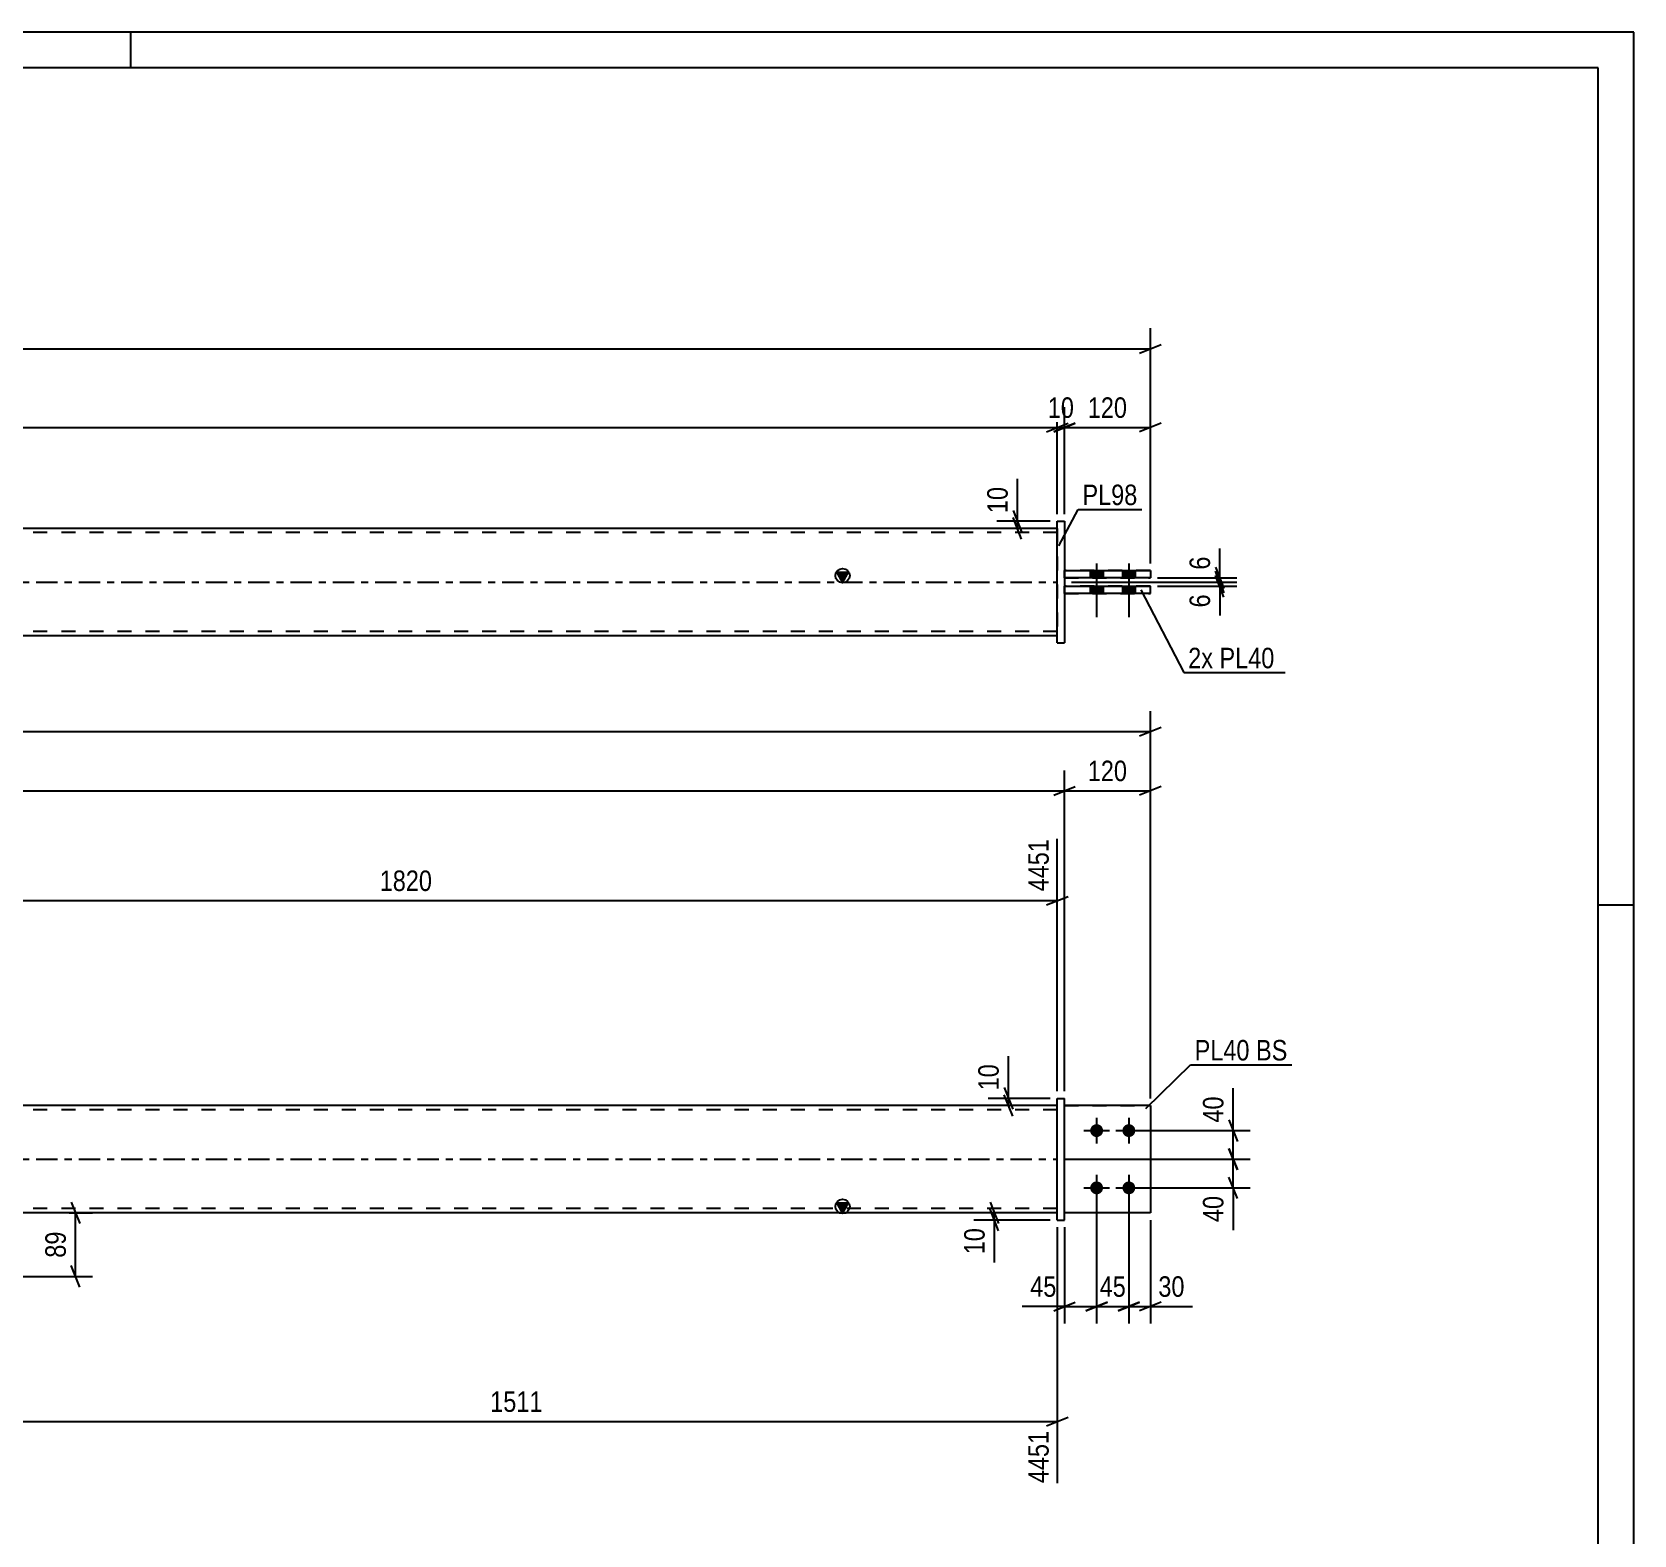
# Model space of a CAD drawing. Header units: millimetres. Extents: x 0 to 594, y 0 to 420.
# Drawn here: x 370.2 to 594, y 210 to 420 of the extents above; entities that cross this region are included whole.
import ezdxf

# ---------------------------------------------------------------- set-up
doc = ezdxf.new("R2010")
doc.units = ezdxf.units.MM
doc.linetypes.add('DXK_LINE_DOT2', pattern=[3.9198, 1.9599, -1.9599])
doc.linetypes.add('DXK_LINE_DOT3', pattern=[5.9187, 2.979, -0.9799, 0.9799, -0.9799])
doc.styles.add('Arial Narrow', font='ARIALN.TTF', dxfattribs={"height": 0.2})

# ---------------------------------------------------------------- blocks, each defined once
blk = doc.blocks.new('Unknown-580611516-1130')
at = {"color": 5, "linetype": 'Continuous'}
for p, q in [((594, 420), (0, 420)), ((384, 415), (384, 420)), ((594, 0), (594, 420)), ((589, 415), (5, 415)), ((589, 5), (589, 415)), ((594, 298), (589, 298))]:
    blk.add_line(p, q, dxfattribs=at)
blk = doc.blocks.new('Part-580611516-1695 - 1673')
at = {"color": 2, "linetype": 'Continuous'}
for p, q in [((526.43, 270), (514.43, 270)), ((526.43, 270), (526.43, 270)), ((526.43, 270), (526.43, 255)), ((526.43, 255), (514.43, 255))]:
    blk.add_line(p, q, dxfattribs=at)
at = {"color": 7, "linetype": 'DXK_LINE_DOT2'}
for p, q in [((526.43, 270), (514.43, 270)), ((514.43, 270), (514.43, 270)), ((514.43, 255), (514.43, 270)), ((526.43, 270), (526.43, 270)), ((526.43, 255), (514.43, 255))]:
    blk.add_line(p, q, dxfattribs=at)
blk = doc.blocks.new('Part-580611516-1700 - 1673')
at = {"linetype": 'Continuous'}
blk.add_hatch(color=2, dxfattribs=at).paths.add_polyline_path([(483.43, 255), (482.63, 256.4), (484.23, 256.4)])
at = {"color": 2, "linetype": 'Continuous'}
for p, q in [((513.43, 270), (199.14, 270)), ((483.43, 255), (482.63, 256.4)), ((482.63, 256.4), (484.23, 256.4)), ((484.23, 256.4), (483.43, 255)), ((513.43, 255), (199.14, 255))]:
    blk.add_line(p, q, dxfattribs=at)
at = {"color": 7, "linetype": 'DXK_LINE_DOT2'}
for p, q in [((513.43, 269.4), (199.14, 269.4)), ((513.43, 255), (513.43, 270)), ((513.43, 255.6), (199.14, 255.6))]:
    blk.add_line(p, q, dxfattribs=at)
at = {"color": 7, "linetype": 'DXK_LINE_DOT3'}
blk.add_line((199.14, 262.5), (513.43, 262.5), dxfattribs=at)
at = {"color": 2, "linetype": 'Continuous'}
blk.add_circle((483.43, 255.9), 1, dxfattribs=at)
blk = doc.blocks.new('Part-580611516-1685 - 1673')
at = {"color": 2, "linetype": 'Continuous'}
for p, q in [((513.43, 271), (514.43, 271)), ((513.43, 254), (513.43, 271)), ((514.43, 254), (514.43, 271)), ((513.43, 254), (513.43, 254)), ((513.43, 254), (514.43, 254))]:
    blk.add_line(p, q, dxfattribs=at)
at = {"color": 7, "linetype": 'DXK_LINE_DOT2'}
for p, q in [((513.43, 271), (514.43, 271)), ((513.43, 254), (514.43, 254))]:
    blk.add_line(p, q, dxfattribs=at)
blk = doc.blocks.new('Part-580611516-1690 - 1673')
at = {"color": 7, "linetype": 'DXK_LINE_DOT2'}
for p, q in [((514.43, 270), (526.43, 270)), ((526.43, 270), (514.43, 270)), ((514.43, 270), (514.43, 270)), ((514.43, 255), (514.43, 270)), ((526.43, 270), (526.43, 270)), ((526.43, 270), (526.43, 255)), ((526.43, 255), (514.43, 255)), ((526.43, 255), (514.43, 255))]:
    blk.add_line(p, q, dxfattribs=at)
blk = doc.blocks.new('Bolt-580611516-1710 - 1673')
at = {"linetype": 'Continuous'}
for points in [[(518.93, 267.4), (519.12, 267.38), (519.29, 267.32), (519.46, 267.23), (519.6, 267.1), (519.71, 266.95), (519.78, 266.78), (519.82, 266.59), (519.82, 266.41), (519.78, 266.22), (519.71, 266.05), (519.6, 265.9), (519.46, 265.77), (519.29, 265.68), (519.12, 265.62), (518.93, 265.6), (518.74, 265.62), (518.56, 265.68), (518.4, 265.77), (518.26, 265.9), (518.15, 266.05), (518.07, 266.22), (518.03, 266.41), (518.03, 266.59), (518.07, 266.78), (518.15, 266.95), (518.26, 267.1), (518.4, 267.23), (518.56, 267.32), (518.74, 267.38)], [(523.43, 267.4), (523.62, 267.38), (523.79, 267.32), (523.96, 267.23), (524.1, 267.1), (524.21, 266.95), (524.28, 266.78), (524.32, 266.59), (524.32, 266.41), (524.28, 266.22), (524.21, 266.05), (524.1, 265.9), (523.96, 265.77), (523.79, 265.68), (523.62, 265.62), (523.43, 265.6), (523.24, 265.62), (523.06, 265.68), (522.9, 265.77), (522.76, 265.9), (522.65, 266.05), (522.57, 266.22), (522.53, 266.41), (522.53, 266.59), (522.57, 266.78), (522.65, 266.95), (522.76, 267.1), (522.9, 267.23), (523.06, 267.32), (523.24, 267.38)], [(518.93, 259.4), (519.12, 259.38), (519.29, 259.32), (519.46, 259.23), (519.6, 259.1), (519.71, 258.95), (519.78, 258.78), (519.82, 258.59), (519.82, 258.41), (519.78, 258.22), (519.71, 258.05), (519.6, 257.9), (519.46, 257.77), (519.29, 257.68), (519.12, 257.62), (518.93, 257.6), (518.74, 257.62), (518.56, 257.68), (518.4, 257.77), (518.26, 257.9), (518.15, 258.05), (518.07, 258.22), (518.03, 258.41), (518.03, 258.59), (518.07, 258.78), (518.15, 258.95), (518.26, 259.1), (518.4, 259.23), (518.56, 259.32), (518.74, 259.38)], [(523.43, 259.4), (523.62, 259.38), (523.79, 259.32), (523.96, 259.23), (524.1, 259.1), (524.21, 258.95), (524.28, 258.78), (524.32, 258.59), (524.32, 258.41), (524.28, 258.22), (524.21, 258.05), (524.1, 257.9), (523.96, 257.77), (523.79, 257.68), (523.62, 257.62), (523.43, 257.6), (523.24, 257.62), (523.06, 257.68), (522.9, 257.77), (522.76, 257.9), (522.65, 258.05), (522.57, 258.22), (522.53, 258.41), (522.53, 258.59), (522.57, 258.78), (522.65, 258.95), (522.76, 259.1), (522.9, 259.23), (523.06, 259.32), (523.24, 259.38)]]:
    blk.add_hatch(color=1, dxfattribs=at).paths.add_polyline_path(points)
at = {"color": 1, "linetype": 'Continuous'}
for p, q in [((517.13, 266.5), (520.73, 266.5)), ((518.93, 268.3), (518.93, 264.7)), ((521.63, 266.5), (525.23, 266.5)), ((523.43, 268.3), (523.43, 264.7)), ((518.93, 260.3), (518.93, 256.7)), ((523.43, 260.3), (523.43, 256.7)), ((517.13, 258.5), (520.73, 258.5)), ((521.63, 258.5), (525.23, 258.5))]:
    blk.add_line(p, q, dxfattribs=at)
blk = doc.blocks.new('Bolt-580611516-1371 - 1367')
at = {"linetype": 'Continuous'}
for points in [[(519.83, 344.75), (518.03, 344.75), (518.03, 343.75), (519.83, 343.75)], [(519.83, 344.75), (518.03, 344.75), (518.03, 343.75), (519.83, 343.75)], [(524.33, 344.75), (522.53, 344.75), (522.53, 343.75), (524.33, 343.75)], [(524.33, 344.75), (522.53, 344.75), (522.53, 343.75), (524.33, 343.75)], [(519.83, 342.55), (518.03, 342.55), (518.03, 341.55), (519.83, 341.55)], [(519.83, 342.55), (518.03, 342.55), (518.03, 341.55), (519.83, 341.55)], [(524.33, 342.55), (522.53, 342.55), (522.53, 341.55), (524.33, 341.55)], [(524.33, 342.55), (522.53, 342.55), (522.53, 341.55), (524.33, 341.55)]]:
    blk.add_hatch(color=1, dxfattribs=at).paths.add_polyline_path(points)
at = {"color": 1, "linetype": 'Continuous'}
for p, q in [((518.03, 344.75), (518.03, 343.75)), ((518.03, 344.75), (518.03, 343.75)), ((518.93, 345.75), (518.93, 338.25)), ((518.93, 345.75), (518.93, 338.25)), ((519.83, 344.75), (519.83, 343.75)), ((519.83, 344.75), (519.83, 343.75)), ((522.53, 344.75), (522.53, 343.75)), ((522.53, 344.75), (522.53, 343.75)), ((523.43, 345.75), (523.43, 338.25)), ((523.43, 345.75), (523.43, 338.25)), ((524.33, 344.75), (524.33, 343.75)), ((524.33, 344.75), (524.33, 343.75)), ((518.03, 342.55), (518.03, 341.55)), ((518.03, 342.55), (518.03, 341.55)), ((519.83, 342.55), (519.83, 341.55)), ((519.83, 342.55), (519.83, 341.55)), ((522.53, 342.55), (522.53, 341.55)), ((522.53, 342.55), (522.53, 341.55)), ((524.33, 342.55), (524.33, 341.55)), ((524.33, 342.55), (524.33, 341.55))]:
    blk.add_line(p, q, dxfattribs=at)
blk = doc.blocks.new('Part-580611516-1456 - 1367')
at = {"linetype": 'Continuous'}
blk.add_hatch(color=2, dxfattribs=at).paths.add_polyline_path([(483.43, 343.15), (482.63, 344.55), (484.23, 344.55)])
at = {"color": 2, "linetype": 'Continuous'}
for p, q in [((513.43, 350.65), (199.14, 350.65)), ((483.43, 343.15), (482.63, 344.55)), ((482.63, 344.55), (484.23, 344.55)), ((484.23, 344.55), (483.43, 343.15)), ((513.43, 335.65), (199.14, 335.65))]:
    blk.add_line(p, q, dxfattribs=at)
at = {"color": 7, "linetype": 'DXK_LINE_DOT2'}
for p, q in [((513.43, 350.05), (199.14, 350.05)), ((513.43, 350.65), (513.43, 335.65)), ((513.43, 336.25), (199.14, 336.25))]:
    blk.add_line(p, q, dxfattribs=at)
at = {"color": 7, "linetype": 'DXK_LINE_DOT3'}
blk.add_line((199.14, 343.15), (513.43, 343.15), dxfattribs=at)
at = {"color": 2, "linetype": 'Continuous'}
blk.add_circle((483.43, 344.05), 1, dxfattribs=at)
blk = doc.blocks.new('Part-580611516-1461 - 1367')
at = {"color": 2, "linetype": 'Continuous'}
for p, q in [((514.43, 342.55), (526.43, 342.55)), ((526.43, 341.55), (526.43, 342.55)), ((526.43, 341.55), (514.43, 341.55))]:
    blk.add_line(p, q, dxfattribs=at)
at = {"color": 7, "linetype": 'DXK_LINE_DOT2'}
for p, q in [((514.43, 341.55), (514.43, 342.55)), ((526.43, 342.55), (514.43, 342.55)), ((514.43, 341.55), (526.43, 341.55))]:
    blk.add_line(p, q, dxfattribs=at)
blk = doc.blocks.new('Part-580611516-1433 - 1367')
at = {"color": 2, "linetype": 'Continuous'}
for p, q in [((513.43, 351.65), (513.43, 351.65)), ((513.43, 334.65), (513.43, 351.65)), ((513.43, 351.65), (514.43, 351.65)), ((514.43, 351.65), (514.43, 351.65)), ((514.43, 351.65), (514.43, 334.65)), ((513.43, 334.65), (514.43, 334.65)), ((513.43, 334.65), (513.43, 334.65)), ((514.43, 334.65), (514.43, 334.65))]:
    blk.add_line(p, q, dxfattribs=at)
at = {"color": 7, "linetype": 'DXK_LINE_DOT2'}
for p, q in [((513.43, 351.65), (513.43, 351.65)), ((513.43, 351.65), (514.43, 351.65)), ((513.43, 334.65), (514.43, 334.65))]:
    blk.add_line(p, q, dxfattribs=at)
blk = doc.blocks.new('Part-580611516-1466 - 1367')
at = {"color": 2, "linetype": 'Continuous'}
for p, q in [((514.43, 344.75), (526.43, 344.75)), ((526.43, 344.75), (526.43, 343.75)), ((526.43, 343.75), (514.43, 343.75))]:
    blk.add_line(p, q, dxfattribs=at)
at = {"color": 7, "linetype": 'DXK_LINE_DOT2'}
for p, q in [((514.43, 343.75), (514.43, 344.75)), ((526.43, 344.75), (514.43, 344.75)), ((526.43, 344.75), (526.43, 344.75)), ((514.43, 343.75), (526.43, 343.75))]:
    blk.add_line(p, q, dxfattribs=at)
blk = doc.blocks.new('StraightDimension-580611516-2781 - 1673')
at = {"color": 7, "linetype": 'Continuous'}
for p, q in [((331.39, 271), (331.39, 307.25)), ((513.43, 272), (513.43, 307.25)), ((332.89, 299.23), (329.89, 298.03)), ((331.39, 298.63), (513.43, 298.63)), ((511.93, 298.03), (514.93, 299.23))]:
    blk.add_line(p, q, dxfattribs=at)
at = {"color": 0, "linetype": 'Continuous'}
blk.add_wipeout([(512.83, 307.85), (508.63, 307.85), (508.63, 299.33), (512.83, 299.33)], dxfattribs=at)
at = {"color": 0}
blk.add_wipeout([(426.67, 299.38), (426.67, 303.58), (418.16, 303.58), (418.16, 299.38)], dxfattribs=at)
at = {"color": 3, "linetype": 'Continuous', "style": 'Arial Narrow'}
blk.add_text('4451', height=2.863, rotation=90.0002, dxfattribs=at).set_placement((512.23, 299.93))
at = {"color": 3, "style": 'Arial Narrow'}
blk.add_text('1820', height=2.863, dxfattribs=at).set_placement((418.76, 299.98))
blk = doc.blocks.new('StraightDimension-580611516-1936 - 1673')
at = {"color": 7, "linetype": 'Continuous'}
for p, q in [((504.03, 256.5), (505.23, 253.5)), ((505.23, 252.5), (504.03, 255.5)), ((512.43, 255), (501.78, 255)), ((512.43, 254), (501.78, 254)), ((504.63, 254), (504.63, 255))]:
    blk.add_line(p, q, dxfattribs=at)
at = {"color": 0}
blk.add_wipeout([(503.88, 253.47), (499.68, 253.47), (499.68, 248.62), (503.88, 248.62)], dxfattribs=at)
at = {"color": 7, "linetype": 'Continuous'}
blk.add_line((504.63, 254), (504.63, 248.09), dxfattribs=at)
blk.add_line((504.63, 254), (504.63, 248.09), dxfattribs=at)
at = {"color": 3, "style": 'Arial Narrow'}
blk.add_text('10', height=2.863, rotation=90.0002, dxfattribs=at).set_placement((503.28, 249.22))
blk = doc.blocks.new('StraightDimension-580611516-1955 - 1673')
at = {"color": 7, "linetype": 'Continuous'}
for p, q in [((518.93, 257.5), (518.93, 239.53)), ((523.43, 257.5), (523.43, 239.53)), ((517.43, 241.33), (520.43, 242.53)), ((518.93, 241.93), (523.43, 241.93)), ((524.93, 242.53), (521.93, 241.33))]:
    blk.add_line(p, q, dxfattribs=at)
at = {"color": 0}
blk.add_wipeout([(523.61, 242.68), (523.61, 246.88), (518.75, 246.88), (518.75, 242.68)], dxfattribs=at)
at = {"color": 3, "style": 'Arial Narrow'}
blk.add_text('45', height=2.863, dxfattribs=at).set_placement((519.35, 243.28))
blk = doc.blocks.new('StraightDimension-580611516-2017 - 1673')
at = {"color": 7, "linetype": 'Continuous'}
for p, q in [((514.43, 262.5), (540.39, 262.5)), ((537.39, 264), (538.59, 261)), ((537.99, 258.5), (537.99, 262.5)), ((538.59, 257), (537.39, 260)), ((524.43, 258.5), (540.39, 258.5))]:
    blk.add_line(p, q, dxfattribs=at)
at = {"color": 0}
blk.add_wipeout([(537.24, 257.97), (533.04, 257.97), (533.04, 253.12), (537.24, 253.12)], dxfattribs=at)
at = {"color": 7, "linetype": 'Continuous'}
blk.add_line((537.99, 258.5), (537.99, 252.59), dxfattribs=at)
blk.add_line((537.99, 258.5), (537.99, 252.59), dxfattribs=at)
at = {"color": 3, "style": 'Arial Narrow'}
blk.add_text('40', height=2.863, rotation=90.0002, dxfattribs=at).set_placement((536.64, 253.72))
blk = doc.blocks.new('StraightDimension-580611516-2031 - 1673')
at = {"color": 7, "linetype": 'Continuous'}
for p, q in [((512.43, 271), (503.75, 271)), ((506, 272.5), (507.2, 269.5)), ((507.2, 268.5), (506, 271.5)), ((506.6, 270), (506.6, 271)), ((512.43, 270), (503.75, 270))]:
    blk.add_line(p, q, dxfattribs=at)
at = {"color": 0}
blk.add_wipeout([(505.85, 276.38), (501.65, 276.38), (501.65, 271.52), (505.85, 271.52)], dxfattribs=at)
at = {"color": 7, "linetype": 'Continuous'}
blk.add_line((506.6, 271), (506.6, 276.91), dxfattribs=at)
blk.add_line((506.6, 271), (506.6, 276.91), dxfattribs=at)
at = {"color": 3, "style": 'Arial Narrow'}
blk.add_text('10', height=2.863, rotation=90.0002, dxfattribs=at).set_placement((505.25, 272.12))
blk = doc.blocks.new('StraightDimension-580611516-2050 - 1673')
at = {"color": 7, "linetype": 'Continuous'}
for p, q in [((514.43, 272), (514.43, 316.83)), ((110.04, 313.98), (514.43, 313.98)), ((512.93, 313.38), (515.93, 314.58))]:
    blk.add_line(p, q, dxfattribs=at)
blk = doc.blocks.new('StraightDimension-580611516-2040 - 1673')
at = {"color": 7, "linetype": 'Continuous'}
for p, q in [((514.43, 272), (514.43, 316.83)), ((526.43, 271), (526.43, 316.83)), ((512.93, 313.38), (515.93, 314.58)), ((514.43, 313.98), (526.43, 313.98)), ((527.93, 314.58), (524.93, 313.38))]:
    blk.add_line(p, q, dxfattribs=at)
at = {"color": 0}
blk.add_wipeout([(523.77, 314.73), (523.77, 318.93), (517.09, 318.93), (517.09, 314.73)], dxfattribs=at)
at = {"color": 3, "style": 'Arial Narrow'}
blk.add_text('120', height=2.863, dxfattribs=at).set_placement((517.69, 315.33))
blk = doc.blocks.new('StraightDimension-580611516-1945 - 1673')
at = {"color": 7, "linetype": 'Continuous'}
for p, q in [((518.93, 257.5), (518.93, 239.53)), ((514.43, 253), (514.43, 239.53)), ((512.93, 241.33), (515.93, 242.53)), ((514.43, 241.93), (518.93, 241.93)), ((520.43, 242.53), (517.43, 241.33))]:
    blk.add_line(p, q, dxfattribs=at)
at = {"color": 0}
blk.add_wipeout([(513.9, 242.68), (513.9, 246.88), (509.05, 246.88), (509.05, 242.68)], dxfattribs=at)
at = {"color": 7, "linetype": 'Continuous'}
blk.add_line((514.43, 241.93), (508.52, 241.93), dxfattribs=at)
blk.add_line((514.43, 241.93), (508.52, 241.93), dxfattribs=at)
at = {"color": 3, "style": 'Arial Narrow'}
blk.add_text('45', height=2.863, dxfattribs=at).set_placement((509.65, 243.28))
blk = doc.blocks.new('StraightDimension-580611516-1746 - 1673')
at = {"color": 7, "linetype": 'Continuous'}
for p, q in [((526.43, 271), (526.43, 325.12)), ((524.93, 321.67), (527.93, 322.87)), ((98.04, 322.27), (526.43, 322.27))]:
    blk.add_line(p, q, dxfattribs=at)
blk = doc.blocks.new('StraightDimension-580611516-1965 - 1673')
at = {"color": 7, "linetype": 'Continuous'}
for p, q in [((523.43, 257.5), (523.43, 239.53)), ((526.43, 254), (526.43, 239.53)), ((521.93, 241.33), (524.93, 242.53)), ((523.43, 241.93), (526.43, 241.93)), ((527.93, 242.53), (524.93, 241.33))]:
    blk.add_line(p, q, dxfattribs=at)
at = {"color": 0}
blk.add_wipeout([(531.81, 242.68), (531.81, 246.88), (526.95, 246.88), (526.95, 242.68)], dxfattribs=at)
at = {"color": 7, "linetype": 'Continuous'}
blk.add_line((526.43, 241.93), (532.33, 241.93), dxfattribs=at)
blk.add_line((526.43, 241.93), (532.33, 241.93), dxfattribs=at)
at = {"color": 3, "style": 'Arial Narrow'}
blk.add_text('30', height=2.863, dxfattribs=at).set_placement((527.55, 243.28))
blk = doc.blocks.new('StraightDimension-580611516-1993 - 1673')
at = {"color": 7, "linetype": 'Continuous'}
for p, q in [((375.65, 256.5), (376.85, 253.5)), ((375.39, 255), (378.65, 255)), ((376.25, 246.13), (376.25, 255)), ((376.85, 244.63), (375.65, 247.63)), ((363.29, 246.13), (378.65, 246.13))]:
    blk.add_line(p, q, dxfattribs=at)
at = {"color": 0}
blk.add_wipeout([(375.5, 252.99), (371.3, 252.99), (371.3, 248.14), (375.5, 248.14)], dxfattribs=at)
at = {"color": 3, "style": 'Arial Narrow'}
blk.add_text('89', height=2.863, rotation=90.0002, dxfattribs=at).set_placement((374.9, 248.74))
blk = doc.blocks.new('StraightDimension-580611516-2004 - 1673')
at = {"color": 7, "linetype": 'Continuous'}
for p, q in [((524.43, 266.5), (540.39, 266.5)), ((537.39, 268), (538.59, 265)), ((537.99, 262.5), (537.99, 266.5)), ((514.43, 262.5), (540.39, 262.5)), ((538.59, 261), (537.39, 264))]:
    blk.add_line(p, q, dxfattribs=at)
at = {"color": 0}
blk.add_wipeout([(537.24, 271.88), (533.04, 271.88), (533.04, 267.02), (537.24, 267.02)], dxfattribs=at)
at = {"color": 7, "linetype": 'Continuous'}
blk.add_line((537.99, 266.5), (537.99, 272.41), dxfattribs=at)
blk.add_line((537.99, 266.5), (537.99, 272.41), dxfattribs=at)
at = {"color": 3, "style": 'Arial Narrow'}
blk.add_text('40', height=2.863, rotation=90.0002, dxfattribs=at).set_placement((536.64, 267.62))
blk = doc.blocks.new('StraightDimension-580611516-2899 - 1673')
at = {"color": 7, "linetype": 'Continuous'}
for p, q in [((513.43, 253), (513.43, 217.24)), ((362.28, 245.13), (362.28, 217.24)), ((363.78, 226.45), (360.78, 225.25)), ((511.93, 225.25), (514.93, 226.45)), ((362.28, 225.85), (513.43, 225.85))]:
    blk.add_line(p, q, dxfattribs=at)
at = {"color": 0}
blk.add_wipeout([(442.11, 226.6), (442.11, 230.8), (433.6, 230.8), (433.6, 226.6)], dxfattribs=at)
at = {"color": 0, "linetype": 'Continuous'}
blk.add_wipeout([(512.83, 225.15), (508.63, 225.15), (508.63, 216.64), (512.83, 216.64)], dxfattribs=at)
at = {"color": 3, "style": 'Arial Narrow'}
blk.add_text('1511', height=2.863, dxfattribs=at).set_placement((434.2, 227.2))
at = {"color": 3, "linetype": 'Continuous', "style": 'Arial Narrow'}
blk.add_text('4451', height=2.863, rotation=90.0002, dxfattribs=at).set_placement((512.23, 217.24))
blk = doc.blocks.new('StraightDimension-580611516-1545 - 1367')
at = {"color": 7, "linetype": 'Continuous'}
for p, q in [((526.43, 345.75), (526.43, 378.6)), ((524.93, 375.15), (527.93, 376.35)), ((98.04, 375.75), (526.43, 375.75))]:
    blk.add_line(p, q, dxfattribs=at)
blk = doc.blocks.new('StraightDimension-580611516-1576 - 1367')
at = {"color": 7, "linetype": 'Continuous'}
for p, q in [((513.43, 352.65), (513.43, 367.59)), ((511.93, 364.14), (514.93, 365.34)), ((111.04, 364.74), (513.43, 364.74))]:
    blk.add_line(p, q, dxfattribs=at)
blk = doc.blocks.new('StraightDimension-580611516-1586 - 1367')
at = {"color": 7, "linetype": 'Continuous'}
for p, q in [((513.43, 352.65), (513.43, 367.59)), ((514.43, 352.65), (514.43, 367.59)), ((511.93, 364.14), (514.93, 365.34)), ((515.93, 365.34), (512.93, 364.14)), ((513.43, 364.74), (514.43, 364.74))]:
    blk.add_line(p, q, dxfattribs=at)
at = {"color": 0}
blk.add_wipeout([(516.36, 365.49), (516.36, 369.69), (511.5, 369.69), (511.5, 365.49)], dxfattribs=at)
at = {"color": 3, "style": 'Arial Narrow'}
blk.add_text('10', height=2.863, dxfattribs=at).set_placement((512.1, 366.09))
blk = doc.blocks.new('StraightDimension-580611516-1596 - 1367')
at = {"color": 7, "linetype": 'Continuous'}
for p, q in [((514.43, 352.65), (514.43, 367.59)), ((526.43, 345.75), (526.43, 367.59)), ((512.93, 364.14), (515.93, 365.34)), ((527.93, 365.34), (524.93, 364.14)), ((514.43, 364.74), (526.43, 364.74))]:
    blk.add_line(p, q, dxfattribs=at)
at = {"color": 0}
blk.add_wipeout([(523.77, 365.49), (523.77, 369.69), (517.09, 369.69), (517.09, 365.49)], dxfattribs=at)
at = {"color": 3, "style": 'Arial Narrow'}
blk.add_text('120', height=2.863, dxfattribs=at).set_placement((517.69, 366.09))
blk = doc.blocks.new('StraightDimension-580611516-1607 - 1367')
at = {"color": 7, "linetype": 'Continuous'}
for p, q in [((512.43, 351.65), (505, 351.65)), ((507.25, 353.15), (508.45, 350.15)), ((508.45, 349.15), (507.25, 352.15)), ((507.85, 350.65), (507.85, 351.65)), ((512.43, 350.65), (505, 350.65))]:
    blk.add_line(p, q, dxfattribs=at)
at = {"color": 0}
blk.add_wipeout([(507.1, 357.04), (502.9, 357.04), (502.9, 352.18), (507.1, 352.18)], dxfattribs=at)
at = {"color": 7, "linetype": 'Continuous'}
blk.add_line((507.85, 351.65), (507.85, 357.56), dxfattribs=at)
blk.add_line((507.85, 351.65), (507.85, 357.56), dxfattribs=at)
at = {"color": 3, "style": 'Arial Narrow'}
blk.add_text('10', height=2.863, rotation=90.0002, dxfattribs=at).set_placement((506.5, 352.78))
blk = doc.blocks.new('StraightDimension-580611516-1618 - 1367')
at = {"color": 7, "linetype": 'Continuous'}
for p, q in [((515.43, 343.15), (538.52, 343.15)), ((527.43, 342.55), (538.52, 342.55)), ((535.52, 344.65), (536.72, 341.65)), ((536.72, 341.05), (535.52, 344.05)), ((536.12, 342.55), (536.12, 343.15))]:
    blk.add_line(p, q, dxfattribs=at)
at = {"color": 0}
blk.add_wipeout([(535.37, 342.03), (531.17, 342.03), (531.17, 339), (535.37, 339)], dxfattribs=at)
at = {"color": 7, "linetype": 'Continuous'}
blk.add_line((536.12, 342.55), (536.12, 338.48), dxfattribs=at)
blk.add_line((536.12, 342.55), (536.12, 338.48), dxfattribs=at)
at = {"color": 3, "style": 'Arial Narrow'}
blk.add_text('6', height=2.86, rotation=90.0002, dxfattribs=at).set_placement((534.77, 339.6))
blk = doc.blocks.new('StraightDimension-580611516-1627 - 1367')
at = {"color": 7, "linetype": 'Continuous'}
for p, q in [((535.52, 345.25), (536.72, 342.25)), ((515.43, 343.15), (538.52, 343.15)), ((527.43, 343.75), (538.52, 343.75)), ((536.72, 341.65), (535.52, 344.65)), ((536.12, 343.15), (536.12, 343.75))]:
    blk.add_line(p, q, dxfattribs=at)
at = {"color": 0}
blk.add_wipeout([(535.37, 347.31), (531.17, 347.31), (531.17, 344.28), (535.37, 344.28)], dxfattribs=at)
at = {"color": 7, "linetype": 'Continuous'}
blk.add_line((536.12, 343.75), (536.12, 347.83), dxfattribs=at)
blk.add_line((536.12, 343.75), (536.12, 347.83), dxfattribs=at)
at = {"color": 3, "style": 'Arial Narrow'}
blk.add_text('6', height=2.86, rotation=90.0002, dxfattribs=at).set_placement((534.77, 344.88))
blk = doc.blocks.new('MarkSet-580611516-2083 - 1673')
at = {"color": 0}
blk.add_wipeout([(540.3, 276.3), (540.3, 279.3), (532.62, 279.3), (532.62, 276.3)], dxfattribs=at)
blk.add_wipeout([(540.3, 276.3), (540.3, 279.3), (532.62, 279.3), (532.62, 276.3)], dxfattribs=at)
at = {"color": 30, "linetype": 'Continuous'}
blk.add_line((525.8, 269.59), (532.02, 275.7), dxfattribs=at)
at = {"color": 0}
blk.add_wipeout([(545.58, 276.3), (545.58, 279.3), (541.2, 279.3), (541.2, 276.3)], dxfattribs=at)
blk.add_wipeout([(545.58, 276.3), (545.58, 279.3), (541.2, 279.3), (541.2, 276.3)], dxfattribs=at)
at = {"color": 30, "linetype": 'Continuous'}
blk.add_line((532.02, 275.7), (546.18, 275.7), dxfattribs=at)
at = {"color": 3, "style": 'Arial Narrow'}
for s, p in [('PL40', (532.62, 276.3)), ('BS', (541.2, 276.3))]:
    blk.add_text(s, height=2.863, dxfattribs=at).set_placement(p)
blk = doc.blocks.new('MarkSet-580611516-1658 - 1367')
at = {"color": 0}
blk.add_wipeout([(535.19, 331.1), (535.19, 334.1), (531.72, 334.1), (531.72, 331.1)], dxfattribs=at)
blk.add_wipeout([(535.19, 331.1), (535.19, 334.1), (531.72, 334.1), (531.72, 331.1)], dxfattribs=at)
at = {"color": 30, "linetype": 'Continuous'}
blk.add_line((525.08, 342.07), (531.12, 330.5), dxfattribs=at)
at = {"color": 0}
blk.add_wipeout([(543.76, 331.1), (543.76, 334.1), (536.09, 334.1), (536.09, 331.1)], dxfattribs=at)
blk.add_wipeout([(543.76, 331.1), (543.76, 334.1), (536.09, 334.1), (536.09, 331.1)], dxfattribs=at)
at = {"color": 30, "linetype": 'Continuous'}
blk.add_line((531.12, 330.5), (545.26, 330.5), dxfattribs=at)
at = {"color": 3, "style": 'Arial Narrow'}
for s, p in [('2x', (531.72, 331.1)), ('PL40', (536.09, 331.1))]:
    blk.add_text(s, height=2.863, dxfattribs=at).set_placement(p)
blk = doc.blocks.new('Mark-580611516-1429 - 1367')
at = {"color": 0}
blk.add_wipeout([(524.62, 353.9), (524.62, 356.9), (516.95, 356.9), (516.95, 353.9)], dxfattribs=at)
blk.add_wipeout([(524.62, 353.9), (524.62, 356.9), (516.95, 356.9), (516.95, 353.9)], dxfattribs=at)
at = {"color": 30, "linetype": 'Continuous'}
for p, q in [((513.66, 348.23), (516.35, 353.3)), ((516.35, 353.3), (525.22, 353.3))]:
    blk.add_line(p, q, dxfattribs=at)
at = {"color": 3, "style": 'Arial Narrow'}
blk.add_text('PL98', height=2.863, dxfattribs=at).set_placement((516.95, 353.9))

msp = doc.modelspace()

# ---------------------------------------------------------------- block references
for name in ['Unknown-580611516-1130', 'Part-580611516-1433 - 1367', 'Part-580611516-1456 - 1367', 'Part-580611516-1466 - 1367', 'Bolt-580611516-1371 - 1367', 'Part-580611516-1461 - 1367', 'Part-580611516-1685 - 1673', 'Part-580611516-1700 - 1673', 'Part-580611516-1695 - 1673', 'Part-580611516-1690 - 1673', 'Bolt-580611516-1710 - 1673']:
    msp.add_blockref(name, (0, 0))

# ---------------------------------------------------------------- next in the draw order: block references
for name in ['StraightDimension-580611516-1545 - 1367', 'StraightDimension-580611516-2781 - 1673', 'StraightDimension-580611516-1955 - 1673', 'StraightDimension-580611516-1993 - 1673', 'StraightDimension-580611516-1936 - 1673']:
    msp.add_blockref(name, (0, 0))

# ---------------------------------------------------------------- next in the draw order: block references
for name in ['StraightDimension-580611516-1576 - 1367', 'StraightDimension-580611516-2031 - 1673', 'StraightDimension-580611516-2017 - 1673']:
    msp.add_blockref(name, (0, 0))

# ---------------------------------------------------------------- next in the draw order: block references
for name in ['StraightDimension-580611516-1586 - 1367', 'StraightDimension-580611516-2050 - 1673', 'StraightDimension-580611516-1945 - 1673', 'StraightDimension-580611516-1965 - 1673']:
    msp.add_blockref(name, (0, 0))

# ---------------------------------------------------------------- next in the draw order: block references
for name in ['StraightDimension-580611516-1596 - 1367', 'StraightDimension-580611516-2040 - 1673', 'StraightDimension-580611516-2899 - 1673']:
    msp.add_blockref(name, (0, 0))

# ---------------------------------------------------------------- next in the draw order: block references
for name in ['StraightDimension-580611516-1607 - 1367', 'StraightDimension-580611516-1618 - 1367', 'StraightDimension-580611516-1746 - 1673']:
    msp.add_blockref(name, (0, 0))

# ---------------------------------------------------------------- next in the draw order: block references
for name in ['StraightDimension-580611516-1627 - 1367', 'StraightDimension-580611516-2004 - 1673']:
    msp.add_blockref(name, (0, 0))

# ---------------------------------------------------------------- next in the draw order: block references
for name in ['Mark-580611516-1429 - 1367', 'MarkSet-580611516-1658 - 1367', 'MarkSet-580611516-2083 - 1673']:
    msp.add_blockref(name, (0, 0))

doc.saveas('drawing.dxf')
